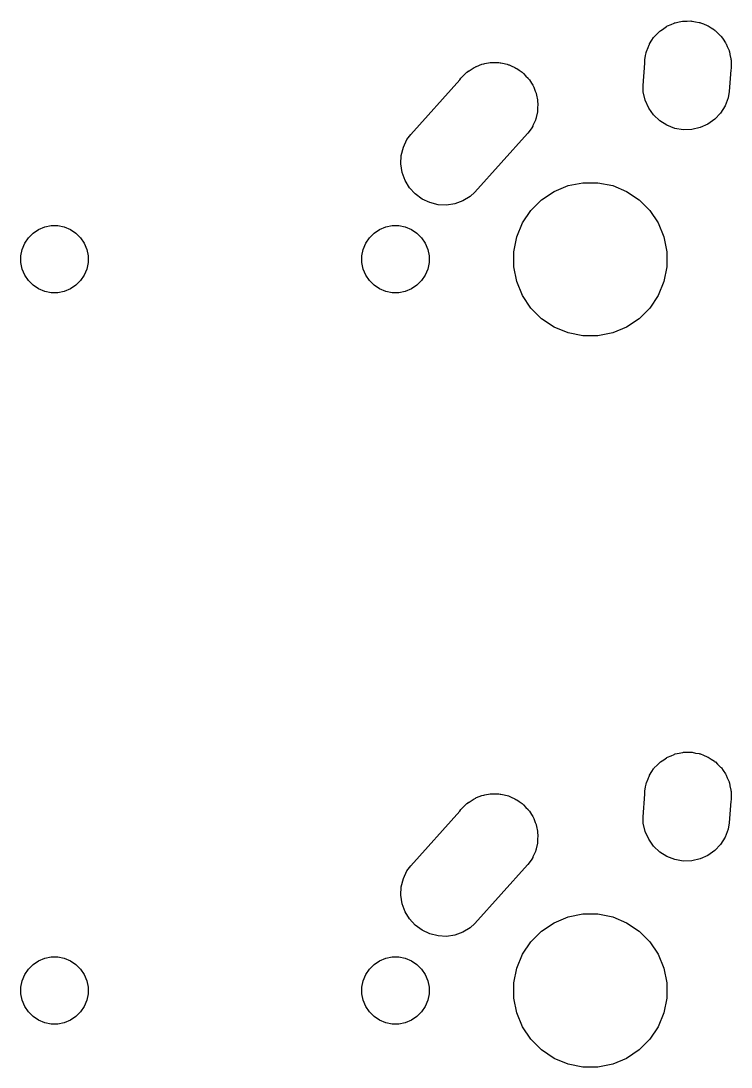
# Model space of a CAD drawing. Extents: x 93 to 197, y -160 to -33.
# Drawn here: x 125.65 to 144.16, y -94.86 to -67.61 of the extents above; entities that cross this region are included whole.
import ezdxf

# ---------------------------------------------------------------- set-up
doc = ezdxf.new("R2010")
doc.units = 0
doc.layers.add('BLACK', color=7, linetype='CONTINUOUS')

msp = doc.modelspace()

# ---------------------------------------------------------------- linework, layer by layer
at = {"layer": 'BLACK', "linetype": 'CONTINUOUS'}
for p, q in [((142.317, -67.865), (142.406, -67.8054)), ((142.406, -67.8054), (142.474, -67.7574)), ((142.474, -67.7574), (142.486, -67.7516)), ((142.486, -67.7516), (142.501, -67.7418)), ((142.501, -67.7418), (142.597, -67.702)), ((142.597, -67.702), (142.676, -67.6668)), ((142.676, -67.6668), (142.69, -67.6636)), ((142.69, -67.6636), (142.706, -67.657)), ((142.706, -67.657), (142.804, -67.6374)), ((142.804, -67.6374), (142.892, -67.6174)), ((142.892, -67.6174), (142.907, -67.617)), ((142.907, -67.617), (142.923, -67.6138)), ((142.923, -67.6138), (143.02, -67.6138)), ((143.02, -67.6138), (143.113, -67.6111)), ((143.113, -67.6111), (143.129, -67.6138)), ((143.129, -67.6138), (143.145, -67.6138)), ((143.145, -67.6138), (143.236, -67.6319)), ((143.236, -67.6319), (143.332, -67.6482)), ((143.332, -67.6482), (143.347, -67.6541)), ((143.347, -67.6541), (143.362, -67.657)), ((143.362, -67.657), (143.445, -67.6912)), ((143.445, -67.6912), (143.539, -67.7272)), ((143.539, -67.7272), (143.553, -67.7363)), ((143.553, -67.7363), (143.567, -67.7418)), ((143.567, -67.7418), (143.638, -67.7894)), ((143.638, -67.7894), (143.727, -67.845)), ((143.727, -67.845), (143.74, -67.8572)), ((142.037, -68.2059), (142.099, -68.1127)), ((142.099, -68.1127), (142.141, -68.0468)), ((142.141, -68.0468), (142.15, -68.0372)), ((142.15, -68.0372), (142.16, -68.0217)), ((142.16, -68.0217), (142.238, -67.9439)), ((142.238, -67.9439), (142.293, -67.8857)), ((142.293, -67.8857), (142.304, -67.8778)), ((142.304, -67.8778), (142.317, -67.865)), ((143.74, -67.8572), (143.751, -67.865)), ((143.751, -67.865), (143.809, -67.9232)), ((143.809, -67.9232), (143.888, -67.9972)), ((143.888, -67.9972), (143.898, -68.0121)), ((143.898, -68.0121), (143.908, -68.0217)), ((143.908, -68.0217), (143.952, -68.0879)), ((143.952, -68.0879), (144.016, -68.1779)), ((141.952, -68.4107), (141.996, -68.3057)), ((141.996, -68.3057), (142.023, -68.2344)), ((142.023, -68.2344), (142.03, -68.2235)), ((142.03, -68.2235), (142.037, -68.2059)), ((144.016, -68.1779), (144.024, -68.195)), ((144.024, -68.195), (144.031, -68.2059)), ((144.031, -68.2059), (144.061, -68.2776)), ((144.061, -68.2776), (144.107, -68.3801)), ((144.107, -68.3801), (144.111, -68.3987)), ((144.111, -68.3987), (144.116, -68.4107)), ((141.909, -68.628), (141.931, -68.5158)), ((141.909, -68.7075), (141.909, -68.628)), ((141.931, -68.5158), (141.944, -68.4415)), ((141.944, -68.4415), (141.948, -68.4296)), ((141.948, -68.4296), (141.952, -68.4107)), ((144.116, -68.4107), (144.131, -68.4853)), ((144.131, -68.4853), (144.156, -68.5962)), ((144.156, -68.5962), (144.157, -68.6155)), ((144.157, -68.6155), (144.159, -68.628)), ((144.159, -68.628), (144.159, -68.7034)), ((137.12, -69.1017), (137.277, -68.945)), ((137.277, -68.945), (137.317, -68.918)), ((137.317, -68.918), (137.32, -68.9153)), ((137.32, -68.9153), (137.331, -68.9087)), ((137.331, -68.9087), (137.461, -68.8218)), ((137.461, -68.8218), (137.505, -68.8036)), ((137.505, -68.8036), (137.51, -68.8008)), ((137.51, -68.8008), (137.527, -68.7947)), ((137.527, -68.7947), (137.666, -68.737)), ((137.666, -68.737), (137.711, -68.7281)), ((137.711, -68.7281), (137.718, -68.7254)), ((137.718, -68.7254), (137.743, -68.7216)), ((137.743, -68.7216), (137.883, -68.6938)), ((137.883, -68.6938), (137.927, -68.6938)), ((137.927, -68.6938), (137.937, -68.6922)), ((137.937, -68.6922), (137.973, -68.6938)), ((137.973, -68.6938), (138.105, -68.6938)), ((138.105, -68.6938), (138.144, -68.7017)), ((138.144, -68.7017), (138.159, -68.7023)), ((138.159, -68.7023), (138.204, -68.7136)), ((138.204, -68.7136), (138.322, -68.737)), ((138.322, -68.737), (138.356, -68.7511)), ((138.356, -68.7511), (138.374, -68.7555)), ((138.374, -68.7555), (138.428, -68.781)), ((138.428, -68.781), (138.527, -68.8218)), ((138.527, -68.8218), (138.554, -68.8399)), ((138.554, -68.8399), (138.575, -68.8496)), ((138.575, -68.8496), (138.634, -68.8937)), ((138.634, -68.8937), (138.711, -68.945)), ((138.711, -68.945), (138.731, -68.9649)), ((141.868, -69.2955), (141.909, -68.7075)), ((144.152, -68.8841), (144.112, -69.4524)), ((144.159, -68.8496), (144.152, -68.8841)), ((144.159, -68.7034), (144.161, -68.7622)), ((144.161, -68.7622), (144.159, -68.786)), ((144.159, -68.786), (144.159, -68.8496)), ((135.811, -70.5671), (137.09, -69.1461)), ((137.09, -69.1461), (137.12, -69.1017)), ((138.731, -68.9649), (138.753, -68.981)), ((138.753, -68.981), (138.813, -69.0467)), ((138.813, -69.0467), (138.868, -69.1017)), ((138.868, -69.1017), (138.881, -69.1214)), ((138.881, -69.1214), (138.902, -69.1447)), ((138.902, -69.1447), (138.956, -69.2332)), ((138.956, -69.2332), (138.991, -69.2859)), ((138.991, -69.2859), (138.998, -69.3038)), ((138.998, -69.3038), (139.017, -69.3344)), ((139.017, -69.3344), (139.057, -69.4446)), ((139.057, -69.4446), (139.076, -69.4907)), ((139.076, -69.4907), (139.079, -69.5056)), ((141.873, -69.4615), (141.868, -69.2955)), ((141.922, -69.6775), (141.873, -69.4615)), ((144.112, -69.4524), (144.085, -69.6161)), ((139.079, -69.5056), (139.092, -69.5428)), ((139.092, -69.5428), (139.112, -69.671)), ((139.112, -69.671), (139.119, -69.708)), ((139.119, -69.708), (139.119, -69.7195)), ((139.119, -69.7195), (139.125, -69.7619)), ((139.125, -69.7619), (139.119, -69.9022)), ((142.013, -69.8797), (141.922, -69.6775)), ((144.085, -69.6161), (144.006, -69.8232)), ((139.115, -69.9833), (139.08, -70.128)), ((139.117, -69.9378), (139.115, -69.9833)), ((139.119, -69.9296), (139.117, -69.9378)), ((139.119, -69.9022), (139.119, -69.9296)), ((142.141, -70.0604), (142.013, -69.8797)), ((143.888, -70.0109), (143.736, -70.172)), ((144.006, -69.8232), (143.888, -70.0109)), ((139.062, -70.1984), (138.996, -70.339)), ((139.074, -70.1524), (139.062, -70.1984)), ((139.076, -70.147), (139.074, -70.1524)), ((139.08, -70.128), (139.076, -70.147)), ((142.302, -70.2126), (142.141, -70.0604)), ((142.49, -70.3305), (142.302, -70.2126)), ((143.555, -70.3002), (143.353, -70.3908)), ((143.736, -70.172), (143.555, -70.3002)), ((135.712, -70.7008), (135.811, -70.5671)), ((138.856, -70.5474), (137.483, -72.0726)), ((138.868, -70.5359), (138.856, -70.5474)), ((138.874, -70.5269), (138.868, -70.5359)), ((138.968, -70.3991), (138.874, -70.5269)), ((138.989, -70.3552), (138.968, -70.3991)), ((138.991, -70.3517), (138.989, -70.3552)), ((138.996, -70.339), (138.991, -70.3517)), ((142.697, -70.4094), (142.49, -70.3305)), ((142.915, -70.4465), (142.697, -70.4094)), ((143.137, -70.4402), (142.915, -70.4465)), ((143.353, -70.3908), (143.137, -70.4402)), ((135.618, -70.9015), (135.712, -70.7008)), ((135.555, -71.338), (135.565, -71.1166)), ((135.565, -71.1166), (135.618, -70.9015)), ((135.588, -71.5571), (135.555, -71.338)), ((135.664, -71.7655), (135.588, -71.5571)), ((135.778, -71.9552), (135.664, -71.7655)), ((139.55, -72.0518), (139.912, -71.9015)), ((139.912, -71.9015), (140.298, -71.8249)), ((140.298, -71.8249), (140.69, -71.8249)), ((140.69, -71.8249), (141.076, -71.9015)), ((141.076, -71.9015), (141.438, -72.0518)), ((135.928, -72.1189), (135.778, -71.9552)), ((136.106, -72.2503), (135.928, -72.1189)), ((137.36, -72.1846), (137.171, -72.2991)), ((137.483, -72.0726), (137.36, -72.1846)), ((139.223, -72.27), (139.55, -72.0518)), ((141.438, -72.0518), (141.765, -72.27)), ((136.307, -72.3444), (136.106, -72.2503)), ((136.522, -72.3975), (136.307, -72.3444)), ((136.743, -72.4077), (136.522, -72.3975)), ((136.962, -72.3745), (136.743, -72.4077)), ((137.171, -72.2991), (136.962, -72.3745)), ((138.945, -72.5478), (139.223, -72.27)), ((141.765, -72.27), (142.043, -72.5478)), ((138.727, -72.8743), (138.945, -72.5478)), ((142.043, -72.5478), (142.261, -72.8743)), ((126.11, -73.0434), (126.269, -72.9774)), ((126.269, -72.9774), (126.438, -72.9438)), ((126.438, -72.9438), (126.61, -72.9438)), ((126.61, -72.9438), (126.779, -72.9774)), ((126.779, -72.9774), (126.938, -73.0434)), ((135, -73.0434), (135.159, -72.9774)), ((135.159, -72.9774), (135.328, -72.9438)), ((135.328, -72.9438), (135.5, -72.9438)), ((135.5, -72.9438), (135.669, -72.9774)), ((135.669, -72.9774), (135.828, -73.0434)), ((138.577, -73.2372), (138.727, -72.8743)), ((142.261, -72.8743), (142.411, -73.2372)), ((125.749, -73.4043), (125.844, -73.261)), ((125.844, -73.261), (125.966, -73.1391)), ((125.966, -73.1391), (126.11, -73.0434)), ((126.938, -73.0434), (127.082, -73.1391)), ((127.082, -73.1391), (127.204, -73.261)), ((127.204, -73.261), (127.299, -73.4043)), ((134.639, -73.4043), (134.734, -73.261)), ((134.734, -73.261), (134.856, -73.1391)), ((134.856, -73.1391), (135, -73.0434)), ((135.828, -73.0434), (135.972, -73.1391)), ((135.972, -73.1391), (136.094, -73.261)), ((136.094, -73.261), (136.189, -73.4043)), ((138.5, -73.6224), (138.577, -73.2372)), ((142.411, -73.2372), (142.488, -73.6224)), ((125.649, -73.7326), (125.683, -73.5636)), ((125.683, -73.5636), (125.749, -73.4043)), ((127.299, -73.4043), (127.365, -73.5636)), ((127.365, -73.5636), (127.399, -73.7326)), ((134.539, -73.7326), (134.573, -73.5636)), ((134.573, -73.5636), (134.639, -73.4043)), ((136.189, -73.4043), (136.255, -73.5636)), ((136.255, -73.5636), (136.289, -73.7326)), ((125.649, -73.905), (125.649, -73.7326)), ((127.399, -73.7326), (127.399, -73.905)), ((134.539, -73.905), (134.539, -73.7326)), ((136.289, -73.7326), (136.289, -73.905)), ((138.5, -74.0152), (138.5, -73.6224)), ((142.488, -73.6224), (142.488, -74.0152)), ((125.683, -74.074), (125.649, -73.905)), ((125.749, -74.2333), (125.683, -74.074)), ((127.365, -74.074), (127.299, -74.2333)), ((127.399, -73.905), (127.365, -74.074)), ((134.573, -74.074), (134.539, -73.905)), ((134.639, -74.2333), (134.573, -74.074)), ((136.255, -74.074), (136.189, -74.2333)), ((136.289, -73.905), (136.255, -74.074)), ((138.577, -74.4004), (138.5, -74.0152)), ((142.488, -74.0152), (142.411, -74.4004)), ((125.844, -74.3766), (125.749, -74.2333)), ((125.966, -74.4985), (125.844, -74.3766)), ((127.204, -74.3766), (127.082, -74.4985)), ((127.299, -74.2333), (127.204, -74.3766)), ((134.734, -74.3766), (134.639, -74.2333)), ((134.856, -74.4985), (134.734, -74.3766)), ((136.094, -74.3766), (135.972, -74.4985)), ((136.189, -74.2333), (136.094, -74.3766)), ((126.11, -74.5942), (125.966, -74.4985)), ((126.269, -74.6602), (126.11, -74.5942)), ((126.438, -74.6938), (126.269, -74.6602)), ((126.779, -74.6602), (126.61, -74.6938)), ((126.938, -74.5942), (126.779, -74.6602)), ((127.082, -74.4985), (126.938, -74.5942)), ((135, -74.5942), (134.856, -74.4985)), ((135.159, -74.6602), (135, -74.5942)), ((135.328, -74.6938), (135.159, -74.6602)), ((135.669, -74.6602), (135.5, -74.6938)), ((135.828, -74.5942), (135.669, -74.6602)), ((135.972, -74.4985), (135.828, -74.5942)), ((138.727, -74.7633), (138.577, -74.4004)), ((142.411, -74.4004), (142.261, -74.7633)), ((126.61, -74.6938), (126.438, -74.6938)), ((135.5, -74.6938), (135.328, -74.6938)), ((138.945, -75.0898), (138.727, -74.7633)), ((142.261, -74.7633), (142.043, -75.0898)), ((139.223, -75.3676), (138.945, -75.0898)), ((142.043, -75.0898), (141.765, -75.3676)), ((139.55, -75.5858), (139.223, -75.3676)), ((141.765, -75.3676), (141.438, -75.5858)), ((139.912, -75.7361), (139.55, -75.5858)), ((140.298, -75.8127), (139.912, -75.7361)), ((141.076, -75.7361), (140.69, -75.8127)), ((141.438, -75.5858), (141.076, -75.7361)), ((140.69, -75.8127), (140.298, -75.8127)), ((142.293, -86.9357), (142.304, -86.9278)), ((142.304, -86.9278), (142.317, -86.915)), ((142.317, -86.915), (142.406, -86.8554)), ((142.406, -86.8554), (142.474, -86.8074)), ((142.474, -86.8074), (142.486, -86.8016)), ((142.486, -86.8016), (142.501, -86.7918)), ((142.501, -86.7918), (142.597, -86.752)), ((142.597, -86.752), (142.676, -86.7168)), ((142.676, -86.7168), (142.69, -86.7136)), ((142.69, -86.7136), (142.706, -86.707)), ((142.706, -86.707), (142.804, -86.6874)), ((142.804, -86.6874), (142.892, -86.6674)), ((142.892, -86.6674), (142.907, -86.667)), ((142.907, -86.667), (142.923, -86.6638)), ((142.923, -86.6638), (143.02, -86.6638)), ((143.02, -86.6638), (143.113, -86.6611)), ((143.113, -86.6611), (143.129, -86.6638)), ((143.129, -86.6638), (143.145, -86.6638)), ((143.145, -86.6638), (143.236, -86.6819)), ((143.236, -86.6819), (143.332, -86.6982)), ((143.332, -86.6982), (143.347, -86.7041)), ((143.347, -86.7041), (143.362, -86.707)), ((143.362, -86.707), (143.445, -86.7412)), ((143.445, -86.7412), (143.539, -86.7772)), ((143.539, -86.7772), (143.553, -86.7863)), ((143.553, -86.7863), (143.567, -86.7918)), ((143.567, -86.7918), (143.638, -86.8394)), ((143.638, -86.8394), (143.727, -86.895)), ((143.727, -86.895), (143.74, -86.9072)), ((143.74, -86.9072), (143.751, -86.915)), ((143.751, -86.915), (143.809, -86.9732)), ((142.037, -87.2559), (142.099, -87.1627)), ((142.099, -87.1627), (142.141, -87.0968)), ((142.141, -87.0968), (142.15, -87.0872)), ((142.15, -87.0872), (142.16, -87.0717)), ((142.16, -87.0717), (142.238, -86.9939)), ((142.238, -86.9939), (142.293, -86.9357)), ((143.809, -86.9732), (143.888, -87.0472)), ((143.888, -87.0472), (143.898, -87.0621)), ((143.898, -87.0621), (143.908, -87.0717)), ((143.908, -87.0717), (143.952, -87.1379)), ((143.952, -87.1379), (144.016, -87.2279)), ((141.948, -87.4796), (141.952, -87.4607)), ((141.952, -87.4607), (141.996, -87.3557)), ((141.996, -87.3557), (142.023, -87.2844)), ((142.023, -87.2844), (142.03, -87.2735)), ((142.03, -87.2735), (142.037, -87.2559)), ((144.016, -87.2279), (144.024, -87.245)), ((144.024, -87.245), (144.031, -87.2559)), ((144.031, -87.2559), (144.061, -87.3276)), ((144.061, -87.3276), (144.107, -87.4301)), ((144.107, -87.4301), (144.111, -87.4487)), ((144.111, -87.4487), (144.116, -87.4607)), ((144.116, -87.4607), (144.131, -87.5353)), ((137.743, -87.7716), (137.883, -87.7438)), ((137.883, -87.7438), (137.927, -87.7438)), ((137.927, -87.7438), (137.937, -87.7422)), ((137.937, -87.7422), (137.973, -87.7438)), ((137.973, -87.7438), (138.105, -87.7438)), ((138.105, -87.7438), (138.144, -87.7517)), ((141.909, -87.678), (141.931, -87.5658)), ((141.909, -87.7575), (141.909, -87.678)), ((141.931, -87.5658), (141.944, -87.4915)), ((141.944, -87.4915), (141.948, -87.4796)), ((144.131, -87.5353), (144.156, -87.6462)), ((144.156, -87.6462), (144.157, -87.6655)), ((144.157, -87.6655), (144.159, -87.678)), ((144.159, -87.678), (144.159, -87.7534)), ((137.12, -88.1517), (137.277, -87.995)), ((137.277, -87.995), (137.317, -87.968)), ((137.317, -87.968), (137.32, -87.9653)), ((137.32, -87.9653), (137.331, -87.9587)), ((137.331, -87.9587), (137.461, -87.8718)), ((137.461, -87.8718), (137.505, -87.8536)), ((137.505, -87.8536), (137.51, -87.8508)), ((137.51, -87.8508), (137.527, -87.8447)), ((137.527, -87.8447), (137.666, -87.787)), ((137.666, -87.787), (137.711, -87.7781)), ((137.711, -87.7781), (137.718, -87.7754)), ((137.718, -87.7754), (137.743, -87.7716)), ((138.144, -87.7517), (138.159, -87.7523)), ((138.159, -87.7523), (138.204, -87.7636)), ((138.204, -87.7636), (138.322, -87.787)), ((138.322, -87.787), (138.356, -87.8011)), ((138.356, -87.8011), (138.374, -87.8055)), ((138.374, -87.8055), (138.428, -87.831)), ((138.428, -87.831), (138.527, -87.8718)), ((138.527, -87.8718), (138.554, -87.8899)), ((138.554, -87.8899), (138.575, -87.8996)), ((138.575, -87.8996), (138.634, -87.9437)), ((138.634, -87.9437), (138.711, -87.995)), ((138.711, -87.995), (138.731, -88.0149)), ((138.731, -88.0149), (138.753, -88.031)), ((141.868, -88.3455), (141.909, -87.7575)), ((144.152, -87.9341), (144.112, -88.5024)), ((144.159, -87.8996), (144.152, -87.9341)), ((144.159, -87.7534), (144.161, -87.8122)), ((144.161, -87.8122), (144.159, -87.836)), ((144.159, -87.836), (144.159, -87.8996)), ((135.811, -89.6171), (137.09, -88.1961)), ((137.09, -88.1961), (137.12, -88.1517)), ((138.753, -88.031), (138.813, -88.0967)), ((138.813, -88.0967), (138.868, -88.1517)), ((138.868, -88.1517), (138.881, -88.1714)), ((138.881, -88.1714), (138.902, -88.1947)), ((138.902, -88.1947), (138.956, -88.2832)), ((138.956, -88.2832), (138.991, -88.3359)), ((138.991, -88.3359), (138.998, -88.3538)), ((138.998, -88.3538), (139.017, -88.3844)), ((139.017, -88.3844), (139.057, -88.4946)), ((139.057, -88.4946), (139.076, -88.5406)), ((139.076, -88.5406), (139.079, -88.5556)), ((139.079, -88.5556), (139.092, -88.5928)), ((141.873, -88.5115), (141.868, -88.3455)), ((141.922, -88.7275), (141.873, -88.5115)), ((144.112, -88.5024), (144.085, -88.6661)), ((139.092, -88.5928), (139.112, -88.721)), ((139.112, -88.721), (139.119, -88.758)), ((139.119, -88.758), (139.119, -88.7695)), ((139.119, -88.7695), (139.125, -88.8119)), ((139.125, -88.8119), (139.119, -88.9522)), ((142.013, -88.9297), (141.922, -88.7275)), ((144.085, -88.6661), (144.006, -88.8732)), ((139.115, -89.0333), (139.08, -89.178)), ((139.117, -88.9878), (139.115, -89.0333)), ((139.119, -88.9796), (139.117, -88.9878)), ((139.119, -88.9522), (139.119, -88.9796)), ((142.141, -89.1104), (142.013, -88.9297)), ((142.302, -89.2626), (142.141, -89.1104)), ((143.888, -89.0609), (143.736, -89.222)), ((144.006, -88.8732), (143.888, -89.0609)), ((139.062, -89.2484), (138.996, -89.389)), ((139.074, -89.2024), (139.062, -89.2484)), ((139.076, -89.197), (139.074, -89.2024)), ((139.08, -89.178), (139.076, -89.197)), ((142.49, -89.3805), (142.302, -89.2626)), ((142.697, -89.4594), (142.49, -89.3805)), ((143.555, -89.3502), (143.353, -89.4408)), ((143.736, -89.222), (143.555, -89.3502)), ((135.712, -89.7508), (135.811, -89.6171)), ((138.856, -89.5974), (137.483, -91.1226)), ((138.868, -89.5859), (138.856, -89.5974)), ((138.874, -89.5769), (138.868, -89.5859)), ((138.968, -89.4491), (138.874, -89.5769)), ((138.989, -89.4052), (138.968, -89.4491)), ((138.991, -89.4017), (138.989, -89.4052)), ((138.996, -89.389), (138.991, -89.4017)), ((142.915, -89.4965), (142.697, -89.4594)), ((143.137, -89.4902), (142.915, -89.4965)), ((143.353, -89.4408), (143.137, -89.4902)), ((135.618, -89.9515), (135.712, -89.7508)), ((135.555, -90.388), (135.565, -90.1666)), ((135.565, -90.1666), (135.618, -89.9515)), ((135.588, -90.6071), (135.555, -90.388)), ((135.664, -90.8155), (135.588, -90.6071)), ((135.778, -91.0052), (135.664, -90.8155)), ((135.928, -91.1689), (135.778, -91.0052)), ((139.55, -91.1018), (139.912, -90.9515)), ((139.912, -90.9515), (140.298, -90.8749)), ((140.298, -90.8749), (140.69, -90.8749)), ((140.69, -90.8749), (141.076, -90.9515)), ((141.076, -90.9515), (141.438, -91.1018)), ((136.106, -91.3003), (135.928, -91.1689)), ((137.36, -91.2346), (137.171, -91.3491)), ((137.483, -91.1226), (137.36, -91.2346)), ((139.223, -91.32), (139.55, -91.1018)), ((141.438, -91.1018), (141.765, -91.32)), ((136.307, -91.3944), (136.106, -91.3003)), ((136.522, -91.4475), (136.307, -91.3944)), ((136.743, -91.4577), (136.522, -91.4475)), ((136.962, -91.4245), (136.743, -91.4577)), ((137.171, -91.3491), (136.962, -91.4245)), ((138.945, -91.5978), (139.223, -91.32)), ((141.765, -91.32), (142.043, -91.5978)), ((138.727, -91.9243), (138.945, -91.5978)), ((142.043, -91.5978), (142.261, -91.9243)), ((125.966, -92.1891), (126.11, -92.0934)), ((126.11, -92.0934), (126.269, -92.0274)), ((126.269, -92.0274), (126.438, -91.9938)), ((126.438, -91.9938), (126.61, -91.9938)), ((126.61, -91.9938), (126.779, -92.0274)), ((126.779, -92.0274), (126.938, -92.0934)), ((126.938, -92.0934), (127.082, -92.1891)), ((134.856, -92.1891), (135, -92.0934)), ((135, -92.0934), (135.159, -92.0274)), ((135.159, -92.0274), (135.328, -91.9938)), ((135.328, -91.9938), (135.5, -91.9938)), ((135.5, -91.9938), (135.669, -92.0274)), ((135.669, -92.0274), (135.828, -92.0934)), ((135.828, -92.0934), (135.972, -92.1891)), ((138.577, -92.2872), (138.727, -91.9243)), ((142.261, -91.9243), (142.411, -92.2872)), ((125.749, -92.4543), (125.844, -92.311)), ((125.844, -92.311), (125.966, -92.1891)), ((127.082, -92.1891), (127.204, -92.311)), ((127.204, -92.311), (127.299, -92.4543)), ((134.639, -92.4543), (134.734, -92.311)), ((134.734, -92.311), (134.856, -92.1891)), ((135.972, -92.1891), (136.094, -92.311)), ((136.094, -92.311), (136.189, -92.4543)), ((138.5, -92.6724), (138.577, -92.2872)), ((142.411, -92.2872), (142.488, -92.6724)), ((125.649, -92.7826), (125.683, -92.6136)), ((125.683, -92.6136), (125.749, -92.4543)), ((127.299, -92.4543), (127.365, -92.6136)), ((127.365, -92.6136), (127.399, -92.7826)), ((134.539, -92.7826), (134.573, -92.6136)), ((134.573, -92.6136), (134.639, -92.4543)), ((136.189, -92.4543), (136.255, -92.6136)), ((136.255, -92.6136), (136.289, -92.7826)), ((125.649, -92.955), (125.649, -92.7826)), ((127.399, -92.7826), (127.399, -92.955)), ((134.539, -92.955), (134.539, -92.7826)), ((136.289, -92.7826), (136.289, -92.955)), ((138.5, -93.0652), (138.5, -92.6724)), ((142.488, -92.6724), (142.488, -93.0652)), ((125.683, -93.124), (125.649, -92.955)), ((125.749, -93.2833), (125.683, -93.124)), ((127.365, -93.124), (127.299, -93.2833)), ((127.399, -92.955), (127.365, -93.124)), ((134.573, -93.124), (134.539, -92.955)), ((134.639, -93.2833), (134.573, -93.124)), ((136.255, -93.124), (136.189, -93.2833)), ((136.289, -92.955), (136.255, -93.124)), ((138.577, -93.4504), (138.5, -93.0652)), ((142.488, -93.0652), (142.411, -93.4504)), ((125.844, -93.4266), (125.749, -93.2833)), ((125.966, -93.5485), (125.844, -93.4266)), ((127.204, -93.4266), (127.082, -93.5485)), ((127.299, -93.2833), (127.204, -93.4266)), ((134.734, -93.4266), (134.639, -93.2833)), ((134.856, -93.5485), (134.734, -93.4266)), ((136.094, -93.4266), (135.972, -93.5485)), ((136.189, -93.2833), (136.094, -93.4266)), ((138.727, -93.8133), (138.577, -93.4504)), ((142.411, -93.4504), (142.261, -93.8133)), ((126.11, -93.6442), (125.966, -93.5485)), ((126.269, -93.7102), (126.11, -93.6442)), ((126.438, -93.7438), (126.269, -93.7102)), ((126.61, -93.7438), (126.438, -93.7438)), ((126.779, -93.7102), (126.61, -93.7438)), ((126.938, -93.6442), (126.779, -93.7102)), ((127.082, -93.5485), (126.938, -93.6442)), ((135, -93.6442), (134.856, -93.5485)), ((135.159, -93.7102), (135, -93.6442)), ((135.328, -93.7438), (135.159, -93.7102)), ((135.5, -93.7438), (135.328, -93.7438)), ((135.669, -93.7102), (135.5, -93.7438)), ((135.828, -93.6442), (135.669, -93.7102)), ((135.972, -93.5485), (135.828, -93.6442)), ((138.945, -94.1398), (138.727, -93.8133)), ((142.261, -93.8133), (142.043, -94.1398)), ((139.223, -94.4176), (138.945, -94.1398)), ((142.043, -94.1398), (141.765, -94.4176)), ((139.55, -94.6358), (139.223, -94.4176)), ((141.765, -94.4176), (141.438, -94.6358)), ((139.912, -94.7861), (139.55, -94.6358)), ((140.298, -94.8627), (139.912, -94.7861)), ((141.076, -94.7861), (140.69, -94.8627)), ((141.438, -94.6358), (141.076, -94.7861)), ((140.69, -94.8627), (140.298, -94.8627))]:
    msp.add_line(p, q, dxfattribs=at)

doc.saveas('drawing.dxf')
